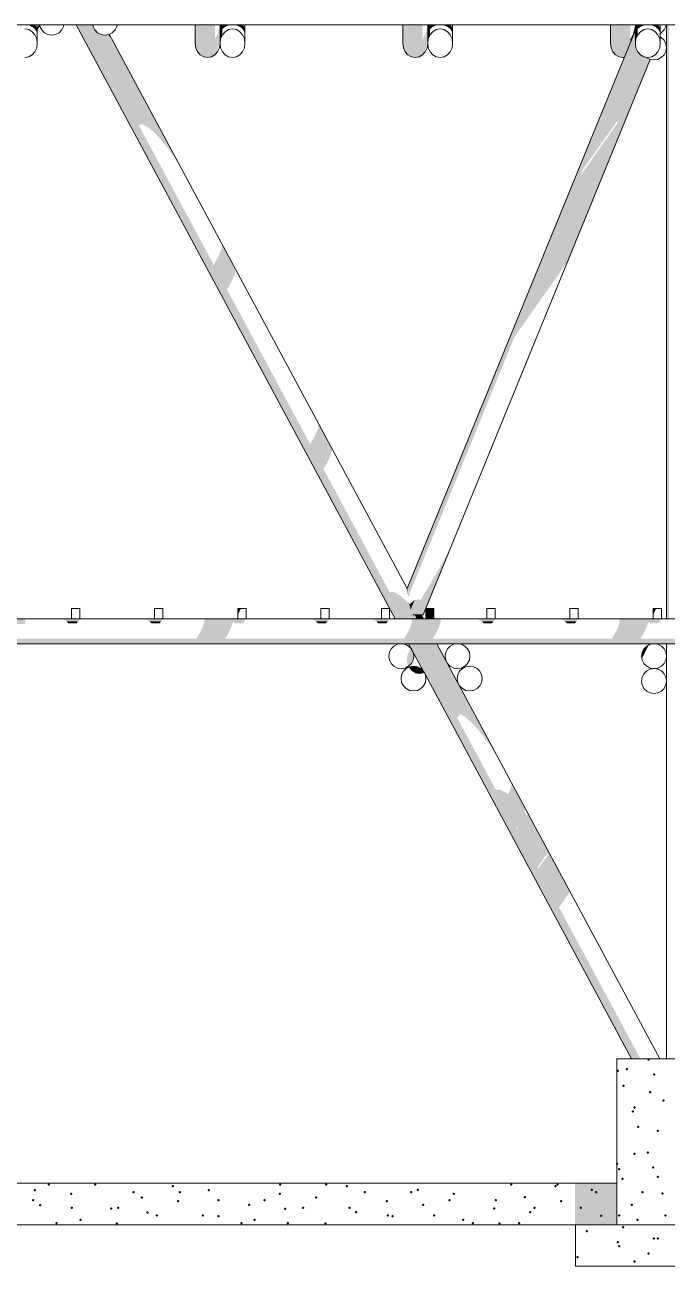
# Model space of a CAD drawing. Header units: millimetres. Extents: x -71878 to 121433, y -67383 to 83273.
# Drawn here: x 71840 to 74932, y -51575 to -45593 of the extents above; entities that cross this region are included whole.
import ezdxf

# ---------------------------------------------------------------- set-up
doc = ezdxf.new("R2010")
doc.units = ezdxf.units.MM
doc.header["$MEASUREMENT"] = 0
for name, color, linetype, lineweight in [('COLUMNAS_Pluma_Nº__1', 7, 'Continuous', 0), ('ENTIRADO_Pluma_Nº__21', 7, 'Continuous', 5), ('Losas_Pluma_Nº__1', 7, 'Continuous', 0), ('VIGAS DE CIMENTACION_Pluma_Nº__21', 7, 'Continuous', 5), ('Vigas_Pluma_Nº__21', 7, 'Continuous', 5)]:
    doc.layers.add(name, color=color, linetype=linetype, lineweight=lineweight)
for name, color, linetype, lineweight, true_color in [('COLUMNAS_Pluma_Nº__102', 7, 'Continuous', 40, 0x323232), ('COLUMNAS_Pluma_Nº__3', 7, 'Continuous', 0, 0x646464), ('ENTIRADO_Pluma_Nº__3', 7, 'Continuous', 0, 0x646464), ('Losas_Pluma_Nº__102', 7, 'Continuous', 40, 0x323232), ('VIGAS DE CIMENTACION_Pluma_Nº__102', 7, 'Continuous', 40, 0x323232), ('VIGAS DE CIMENTACION_Pluma_Nº__3', 7, 'Continuous', 0, 0x646464), ('Vigas_Pluma_Nº__3', 7, 'Continuous', 0, 0x646464)]:
    doc.layers.add(name, color=color, linetype=linetype, lineweight=lineweight, true_color=true_color)

msp = doc.modelspace()

# ---------------------------------------------------------------- hatches: boundary and pattern name
at = {"layer": 'COLUMNAS_Pluma_Nº__3', "linetype": 'Continuous', "lineweight": 0, "true_color": 0x191919}
for points in [[(72087.811, -45592.573), (72086.046, -45592.573), (73623.087, -48455.379), (73624.852, -48455.379)], [(72087.811, -45592.573), (73624.852, -48455.379), (73633.093, -48455.379), (72096.052, -45592.573)], [(72109.961, -45592.573), (72096.052, -45592.573), (73633.093, -48455.379), (73647.002, -48455.379)], [(72128.177, -45592.573), (72109.961, -45592.573), (73647.002, -48455.379), (73665.218, -48455.379)], [(72148.916, -45592.573), (72128.176, -45592.573), (72387.327, -46075.252), (72406.137, -46071.657)], [(72148.916, -45592.573), (72406.137, -46071.657), (72436.435, -46088.541), (72190.742, -45630.927), (72189.954, -45630.526), (72176.68, -45617.252), (72168.158, -45600.526), (72166.898, -45592.573)], [(72206.68, -45639.048), (72190.742, -45630.927), (72436.435, -46088.541), (72475.257, -46124.252), (72215.501, -45640.445)], [(72225.221, -45641.985), (72215.501, -45640.445), (72475.257, -46124.252), (72518.802, -46175.294), (72231.9, -45640.927)], [(72242.086, -45639.313), (72231.9, -45640.927), (72518.802, -46175.294), (72562.808, -46236.671), (72252.07, -45657.908), (72248.517, -45652.953), (72249.025, -45652.236)], [(72243.762, -45639.048), (72242.086, -45639.313), (72249.025, -45652.236), (72251.8, -45648.311), (72246.168, -45637.822)], [(74779.463, -45618.205), (73680.102, -48308.586), (73680.871, -48310.019), (73680.771, -48310.548), (74779.463, -45621.804)], [(74779.463, -45621.804), (73680.771, -48310.548), (73682.954, -48322.992), (73682.924, -48323.996), (74779.463, -45640.522)], [(73682.924, -48323.996), (73686.042, -48348.37), (74779.463, -45672.527), (74779.463, -45640.522)], [(74899.463, -45632.997), (74899.463, -45640.645), (74903.409, -45630.986)], [(74929.48, -45592.573), (74929.48, -48455.379), (74932.417, -48455.379), (74932.417, -45592.573)], [(74932.416, -45592.573), (74932.417, -48455.379), (74940.939, -48455.379), (74940.939, -45592.573)], [(72252.07, -45657.908), (72562.808, -46236.671), (72602.967, -46302.375), (72292.229, -45723.612)], [(74779.463, -45672.527), (74527.71, -46288.621), (74568.522, -46230.904), (74783.39, -45705.076), (74782.399, -45702.838), (74779.463, -45681.489)], [(74783.389, -45705.076), (74568.522, -46230.904), (74615.169, -46164.936), (74794.46, -45726.171), (74790.922, -45722.098)], [(74378.417, -46839.778), (74415.133, -46787.854), (74838.111, -45752.733), (74833.779, -45750.526), (74832.573, -45749.32), (74824.601, -45747.866), (74695.997, -46062.588), (74696.003, -46062.815), (74695.77, -46063.144)], [(74838.111, -45752.733), (74415.133, -46787.855), (74440.477, -46752.012), (74846.965, -45757.244)], [(74846.966, -45757.244), (74440.477, -46752.012), (74451.97, -46735.759), (74851.045, -45759.134), (74850.505, -45759.048)], [(74794.46, -45726.171), (74615.169, -46164.936), (74663.083, -46097.175), (74808.962, -45740.178), (74804.195, -45737.382)], [(74808.962, -45740.178), (74663.083, -46097.175), (74691.668, -46056.75), (74695.997, -46062.588), (74824.601, -45747.866), (74820.922, -45747.195)], [(74333.924, -46902.701), (74378.417, -46839.778), (74695.77, -46063.144), (74651.277, -46126.066)], [(74286.009, -46970.462), (74333.924, -46902.701), (74651.277, -46126.066), (74603.363, -46193.828)], [(74239.363, -47036.43), (74286.009, -46970.463), (74603.363, -46193.828), (74556.716, -46259.796)], [(74198.551, -47094.147), (74239.363, -47036.43), (74556.716, -46259.796), (74515.905, -46317.513)], [(72789.546, -46658.981), (72786.148, -46673.237), (72850.259, -46792.647), (72853.657, -46778.391)], [(72789.463, -46649.733), (72789.546, -46658.981), (72853.657, -46778.391), (72853.574, -46769.143)], [(72770.547, -46710.838), (72759.871, -46730.503), (72823.982, -46849.913), (72834.658, -46830.248)], [(72779.601, -46691.106), (72770.547, -46710.838), (72834.658, -46830.248), (72843.712, -46810.516)], [(72786.148, -46673.237), (72779.601, -46691.106), (72843.712, -46810.516), (72850.259, -46792.647)], [(72759.871, -46730.503), (72748.619, -46748.174), (72812.73, -46867.584), (72823.982, -46849.913)], [(73235.132, -47576.149), (73299.243, -47695.559), (73308.298, -47675.826), (73244.186, -47556.417)], [(73250.733, -47538.548), (73244.186, -47556.417), (73308.298, -47675.826), (73314.844, -47657.958)], [(73254.131, -47524.292), (73250.733, -47538.548), (73314.844, -47657.958), (73318.243, -47643.701)], [(73254.049, -47515.043), (73254.131, -47524.292), (73318.243, -47643.701), (73318.16, -47634.453)], [(73224.457, -47595.813), (73213.205, -47613.485), (73277.316, -47732.895), (73288.568, -47715.223)], [(73235.132, -47576.149), (73224.456, -47595.814), (73288.568, -47715.223), (73299.243, -47695.559)], [(73827.867, -48225.025), (73741.91, -48435.379), (73752.609, -48435.379), (73867.728, -48153.657)], [(73752.609, -48435.379), (73757.46, -48435.379), (73892.305, -48105.383), (73867.728, -48153.657)], [(73726.412, -48435.379), (73741.911, -48435.379), (73827.867, -48225.025), (73776.622, -48312.503)], [(73616.145, -48325.35), (73597.336, -48328.946), (73665.218, -48455.379), (73685.957, -48455.379)], [(73646.444, -48342.235), (73616.145, -48325.35), (73685.957, -48455.379), (73707.191, -48455.379)], [(73670.831, -48291.318), (73680.275, -48318.004), (73682.954, -48322.992), (73680.771, -48310.548), (73680.871, -48310.019)], [(73680.275, -48318.004), (73686.042, -48348.37), (73682.924, -48323.996), (73682.954, -48322.992)], [(73707.631, -48435.379), (73726.412, -48435.379), (73776.622, -48312.503), (73743.469, -48367.188), (73738.328, -48360.257)], [(73685.266, -48377.946), (73646.444, -48342.235), (73707.191, -48455.379), (73726.839, -48455.379), (73716.101, -48435.379), (73707.467, -48435.379), (73697.03, -48411.827), (73694.336, -48394.841)], [(73691.813, -48385.621), (73685.265, -48377.946), (73694.336, -48394.841)], [(73691.813, -48385.621), (73694.336, -48394.841), (73697.03, -48411.827), (73716.145, -48365.046)], [(73697.03, -48411.827), (73707.467, -48435.379), (73707.631, -48435.379), (73738.328, -48360.257), (73716.145, -48365.046)], [(73716.101, -48435.379), (73726.839, -48455.379), (73742.98, -48455.379), (73732.242, -48435.379)], [(73732.242, -48435.379), (73742.98, -48455.379), (73754.032, -48455.379), (73743.294, -48435.379)], [(73748.177, -48435.379), (73743.294, -48435.379), (73754.032, -48455.379), (73758.915, -48455.379)], [(73689.28, -48575.379), (73687.515, -48575.379), (73757.76, -48706.213), (73759.504, -48707.957), (73768.026, -48724.683), (73768.172, -48725.607), (74761.315, -50575.379), (74763.081, -50575.379)], [(73689.28, -48575.379), (74763.081, -50575.379), (74771.321, -50575.379), (73697.521, -48575.379)], [(73697.521, -48575.379), (74771.321, -50575.379), (74785.23, -50575.379), (73711.43, -48575.379)], [(73729.646, -48575.379), (73711.43, -48575.379), (74785.23, -50575.379), (74803.446, -50575.379)], [(73729.646, -48575.379), (73921.409, -48932.547), (73933.198, -48915.875), (73750.385, -48575.379)], [(73750.385, -48575.379), (73933.198, -48915.875), (73934.19, -48914.472), (73961.998, -48929.968), (73771.619, -48575.379)], [(73791.267, -48575.379), (73771.619, -48575.379), (73961.998, -48929.968), (74000.82, -48965.679)], [(73807.408, -48575.379), (73791.267, -48575.379), (74000.82, -48965.679), (74044.365, -49016.721)], [(73818.46, -48575.379), (73807.408, -48575.379), (74044.365, -49016.721), (74088.37, -49078.098)], [(73823.343, -48575.379), (73818.46, -48575.379), (74088.37, -49078.098), (74128.529, -49143.802)], [(74929.48, -48575.379), (74929.48, -50575.379), (74932.417, -50575.379), (74932.417, -48575.379)], [(74108.554, -49281.112), (74206.486, -49463.516), (74210.039, -49457.938), (74215.04, -49456.982), (74208.184, -49466.678), (74308.231, -49653.019), (74320.02, -49636.347), (74127.364, -49277.518)], [(74127.364, -49277.517), (74320.02, -49636.348), (74332.089, -49619.279), (74157.662, -49294.402)], [(74157.662, -49294.402), (74332.089, -49619.279), (74343.257, -49603.484), (74173.357, -49287.038), (74166.323, -49302.368)], [(74179.904, -49269.169), (74173.357, -49287.038), (74343.257, -49603.484), (74352.432, -49590.51)], [(74183.302, -49254.913), (74179.904, -49269.169), (74352.432, -49590.51), (74355.239, -49586.54), (74359.362, -49592.291), (74355.966, -49597.093), (74456.013, -49783.435), (74462.296, -49774.55), (74258.667, -49395.284), (74254.443, -49401.258), (74244.349, -49387.18), (74247.413, -49374.323)], [(74183.219, -49245.665), (74183.302, -49254.913), (74247.413, -49374.323), (74247.331, -49365.075)], [(74261.443, -49391.359), (74258.667, -49395.284), (74462.296, -49774.55), (74465.071, -49770.625)], [(74355.966, -49597.093), (74346.792, -49610.068), (74446.839, -49796.409), (74456.013, -49783.435)], [(74311.837, -49659.736), (74411.812, -49845.944), (74423.601, -49829.272), (74323.554, -49642.931), (74313.384, -49657.315)], [(74335.624, -49625.862), (74323.554, -49642.931), (74423.601, -49829.273), (74435.67, -49812.204)], [(74346.792, -49610.068), (74335.624, -49625.862), (74435.67, -49812.204), (74446.839, -49796.409)], [(74870.417, -50525.6), (74894.753, -50575.379), (74897.143, -50575.379)]]:
    msp.add_hatch(color=250, dxfattribs=at).paths.add_polyline_path(points)
at = {"layer": 'ENTIRADO_Pluma_Nº__3', "linetype": 'Continuous', "lineweight": 0, "true_color": 0x191919}
for points in [[(72864.499, -48405.379), (72864.499, -48436.437), (72880.145, -48405.379)], [(73769.719, -48405.379), (73769.719, -48455.379), (73809.719, -48455.379), (73809.719, -48405.379)], [(74864.499, -48405.379), (74864.499, -48436.437), (74880.145, -48405.379)]]:
    msp.add_hatch(color=250, dxfattribs=at).paths.add_polyline_path(points)
at = {"layer": 'VIGAS DE CIMENTACION_Pluma_Nº__3', "linetype": 'Continuous', "lineweight": 0, "true_color": 0x191919}
msp.add_hatch(color=250, dxfattribs=at).paths.add_polyline_path([(74689.48, -51175.379), (74489.48, -51175.379), (74489.48, -51375.379), (74689.48, -51375.379)])
at = {"layer": 'Vigas_Pluma_Nº__3', "linetype": 'Continuous', "lineweight": 0, "true_color": 0x191919}
for points in [[(71839.463, -45592.572), (71858.004, -45594.981), (71858.004, -45592.573)], [(71858.004, -45592.573), (71858.004, -45594.981), (71874.73, -45601.972), (71874.73, -45592.573)], [(71874.73, -45592.573), (71874.73, -45601.972), (71888.004, -45612.861), (71888.004, -45592.573)], [(71888.004, -45592.573), (71888.004, -45612.861), (71896.526, -45626.582), (71896.526, -45604.346), (71889.213, -45592.573)], [(71896.526, -45626.582), (71899.463, -45641.792), (71899.463, -45619.556), (71896.526, -45604.346)], [(72659.463, -45681.489), (72662.399, -45702.838), (72662.399, -45592.573), (72659.463, -45592.573)], [(72662.399, -45702.838), (72670.922, -45722.098), (72670.922, -45592.573), (72662.399, -45592.573)], [(72684.196, -45592.573), (72670.922, -45592.573), (72670.922, -45722.098), (72684.195, -45737.382)], [(72700.922, -45592.573), (72684.195, -45592.573), (72684.195, -45737.382), (72700.922, -45747.195)], [(72700.922, -45592.573), (72700.922, -45747.195), (72719.463, -45750.576), (72719.463, -45592.573)], [(72719.463, -45592.573), (72719.463, -45750.576), (72738.004, -45747.195), (72738.004, -45592.573)], [(72738.004, -45592.573), (72738.004, -45747.195), (72754.73, -45737.382), (72754.73, -45592.573)], [(72768.004, -45637.705), (72754.73, -45663.334), (72754.73, -45736.28), (72768.004, -45710.651)], [(72776.526, -45605.41), (72768.004, -45637.705), (72768.004, -45710.651), (72776.526, -45678.356)], [(72779.463, -45592.573), (72777.579, -45592.573), (72776.526, -45605.41), (72776.526, -45678.356), (72779.463, -45642.557)], [(72782.399, -45592.573), (72779.463, -45592.573), (72779.463, -45681.489), (72782.399, -45660.14)], [(72782.399, -45592.573), (72782.399, -45660.14), (72790.922, -45640.881), (72790.922, -45592.573)], [(72790.922, -45592.573), (72790.922, -45612.861), (72804.196, -45601.972), (72804.195, -45592.573)], [(72804.195, -45592.573), (72804.195, -45601.972), (72820.922, -45594.981), (72820.922, -45592.573)], [(72820.921, -45594.981), (72839.463, -45592.573), (72820.922, -45592.573)], [(72858.004, -45592.573), (72839.463, -45592.573), (72858.004, -45594.981)], [(72858.004, -45592.573), (72858.004, -45594.981), (72874.73, -45601.972), (72874.73, -45592.573)], [(72874.73, -45601.972), (72888.004, -45612.861), (72888.004, -45592.573), (72874.73, -45592.573)], [(72888.004, -45592.573), (72888.004, -45612.861), (72896.526, -45626.582), (72896.526, -45604.346), (72889.213, -45592.573)], [(72896.526, -45626.582), (72899.463, -45641.792), (72899.463, -45619.556), (72896.526, -45604.346)], [(73662.399, -45592.573), (73659.463, -45592.573), (73659.463, -45681.489), (73662.399, -45702.838)], [(73662.399, -45592.573), (73662.399, -45702.838), (73670.922, -45722.098), (73670.922, -45592.573)], [(73670.922, -45592.573), (73670.922, -45722.098), (73684.195, -45737.382), (73684.195, -45592.573)], [(73684.195, -45592.573), (73684.195, -45737.382), (73700.922, -45747.195), (73700.922, -45592.573)], [(73700.922, -45592.573), (73700.922, -45747.195), (73719.463, -45750.576), (73719.463, -45592.573)], [(73719.463, -45592.573), (73719.463, -45750.576), (73738.004, -45747.195), (73738.004, -45592.573)], [(73738.004, -45592.573), (73738.004, -45747.195), (73754.73, -45737.382), (73754.73, -45592.573)], [(73768.004, -45637.705), (73754.73, -45663.334), (73754.73, -45736.28), (73768.004, -45710.651)], [(73776.526, -45678.356), (73776.526, -45605.41), (73768.004, -45637.705), (73768.004, -45710.651)], [(73779.463, -45592.573), (73777.579, -45592.573), (73776.526, -45605.41), (73776.526, -45678.356), (73779.463, -45642.557)], [(73779.463, -45592.573), (73779.463, -45681.489), (73782.399, -45660.14), (73782.399, -45592.573)], [(73790.922, -45592.573), (73782.399, -45592.573), (73782.399, -45660.14), (73790.922, -45640.881)], [(73790.922, -45612.861), (73804.195, -45601.972), (73804.195, -45592.573), (73790.922, -45592.573)], [(73804.195, -45601.972), (73820.921, -45594.981), (73820.922, -45592.573), (73804.195, -45592.573)], [(73820.922, -45594.981), (73839.463, -45592.573), (73820.922, -45592.573)], [(73839.463, -45592.572), (73858.004, -45594.981), (73858.004, -45592.573)], [(73858.004, -45594.981), (73874.73, -45601.972), (73874.73, -45592.573), (73858.004, -45592.573)], [(73874.73, -45592.573), (73874.73, -45601.972), (73888.004, -45612.861), (73888.004, -45592.573)], [(73888.004, -45592.573), (73888.004, -45612.861), (73896.526, -45626.582), (73896.526, -45604.346), (73889.213, -45592.573)], [(73896.526, -45626.582), (73899.463, -45641.792), (73899.463, -45619.556), (73896.526, -45604.346)], [(74659.463, -45592.573), (74659.463, -45681.489), (74662.399, -45702.838), (74662.399, -45592.573)], [(74662.399, -45592.573), (74662.399, -45702.838), (74670.922, -45722.098), (74670.922, -45592.573)], [(74670.922, -45592.573), (74670.922, -45722.098), (74684.195, -45737.382), (74684.195, -45592.573)], [(74684.195, -45592.573), (74684.195, -45737.382), (74700.922, -45747.195), (74700.922, -45592.573)], [(74700.922, -45592.573), (74700.922, -45747.195), (74719.463, -45750.576), (74719.463, -45592.573)], [(74738.004, -45592.573), (74719.463, -45592.573), (74719.463, -45750.576), (74725.848, -45749.412), (74738.004, -45719.664)], [(74738.004, -45592.573), (74738.004, -45719.664), (74754.73, -45678.732), (74754.73, -45592.573)], [(74768.004, -45646.247), (74768.004, -45637.705), (74754.73, -45663.334), (74754.73, -45678.732)], [(74776.526, -45625.391), (74776.526, -45605.411), (74768.004, -45637.705), (74768.004, -45646.247)], [(74777.579, -45592.573), (74776.526, -45605.41), (74776.526, -45625.391), (74779.463, -45618.205), (74779.463, -45592.573)], [(74779.463, -45592.573), (74779.463, -45681.489), (74782.399, -45660.14), (74782.399, -45592.573)], [(74782.399, -45660.14), (74790.922, -45640.881), (74790.922, -45592.573), (74782.399, -45592.573)], [(74790.922, -45612.861), (74804.196, -45601.972), (74804.195, -45592.573), (74790.922, -45592.573)], [(74804.195, -45592.573), (74804.195, -45601.972), (74820.922, -45594.981), (74820.922, -45592.573)], [(74820.922, -45594.981), (74839.463, -45592.573), (74820.922, -45592.573)], [(74858.004, -45592.573), (74839.463, -45592.573), (74858.004, -45594.981)], [(74858.004, -45594.981), (74874.73, -45601.972), (74874.73, -45592.573), (74858.004, -45592.573)], [(74874.73, -45601.972), (74888.004, -45612.861), (74888.004, -45592.573), (74874.73, -45592.573)], [(74888.004, -45592.573), (74888.004, -45612.861), (74896.526, -45626.582), (74896.526, -45604.346), (74889.213, -45592.573)], [(74896.526, -45626.582), (74899.463, -45641.792), (74899.463, -45619.556), (74896.526, -45604.346)], [(71629.143, -48455.379), (71627.067, -48458.315), (71702.422, -48458.315), (71702.82, -48457.753), (71703.558, -48458.315), (71841.555, -48458.315), (71837.702, -48455.379)], [(71704.075, -48466.838), (71842.071, -48466.838), (71841.555, -48458.315), (71703.558, -48458.315)], [(72026, -48459.824), (72039.766, -48466.838), (72096.396, -48466.838), (72102.422, -48458.315), (72027.067, -48458.315)], [(72029.143, -48455.379), (72027.067, -48458.315), (72102.422, -48458.315), (72104.499, -48455.379)], [(72439.766, -48466.838), (72496.396, -48466.838), (72502.422, -48458.315), (72427.067, -48458.315), (72426, -48459.824)], [(72427.067, -48458.315), (72502.422, -48458.315), (72504.499, -48455.379), (72429.143, -48455.379)], [(72699.706, -48455.379), (72703.558, -48458.315), (72902.422, -48458.315), (72904.499, -48455.379)], [(72703.558, -48458.315), (72704.075, -48466.838), (72896.396, -48466.838), (72902.422, -48458.315)], [(73226, -48459.824), (73239.766, -48466.838), (73296.396, -48466.838), (73302.422, -48458.315), (73227.067, -48458.315)], [(73227.067, -48458.315), (73302.422, -48458.315), (73304.499, -48455.379), (73229.143, -48455.379)], [(73531.509, -48466.838), (73588.139, -48466.838), (73594.165, -48458.315), (73518.81, -48458.315), (73517.743, -48459.824)], [(73520.887, -48455.379), (73518.81, -48458.315), (73594.165, -48458.315), (73596.242, -48455.379)], [(73703.558, -48458.315), (73841.555, -48458.315), (73837.703, -48455.379), (73699.706, -48455.379)], [(73703.558, -48458.315), (73704.075, -48466.838), (73842.071, -48466.838), (73841.555, -48458.315)], [(74026, -48459.824), (74039.766, -48466.838), (74096.396, -48466.838), (74102.422, -48458.315), (74027.067, -48458.315)], [(74029.143, -48455.379), (74027.067, -48458.315), (74102.422, -48458.315), (74104.499, -48455.379)], [(74426, -48459.824), (74439.766, -48466.838), (74496.396, -48466.838), (74502.422, -48458.315), (74427.067, -48458.315)], [(74429.143, -48455.379), (74427.067, -48458.315), (74502.422, -48458.315), (74504.499, -48455.379)], [(74699.706, -48455.379), (74703.558, -48458.315), (74902.422, -48458.315), (74904.499, -48455.379)], [(74704.075, -48466.838), (74896.396, -48466.838), (74902.422, -48458.315), (74703.558, -48458.315)], [(71704.075, -48466.838), (71701.205, -48480.112), (71839.201, -48480.112), (71842.071, -48466.838)], [(72096.396, -48466.838), (72039.766, -48466.838), (72049.507, -48476.579), (72089.508, -48476.579)], [(72449.508, -48476.579), (72489.507, -48476.58), (72496.396, -48466.838), (72439.766, -48466.838)], [(72686.734, -48515.379), (72676.549, -48533.92), (72814.545, -48533.92), (72824.73, -48515.379)], [(72695.23, -48496.838), (72686.734, -48515.379), (72824.73, -48515.379), (72833.226, -48496.838)], [(72701.205, -48480.112), (72695.23, -48496.838), (72833.226, -48496.838), (72839.202, -48480.112)], [(72704.075, -48466.838), (72701.205, -48480.112), (72839.202, -48480.112), (72841.661, -48468.734), (72849.507, -48476.58), (72889.508, -48476.579), (72896.396, -48466.838)], [(73296.396, -48466.838), (73239.766, -48466.838), (73249.508, -48476.579), (73289.508, -48476.58)], [(73588.139, -48466.838), (73531.509, -48466.838), (73541.251, -48476.58), (73581.251, -48476.579)], [(73686.734, -48515.379), (73676.549, -48533.92), (73814.546, -48533.92), (73824.73, -48515.379)], [(73695.23, -48496.838), (73686.734, -48515.379), (73824.73, -48515.379), (73833.226, -48496.838)], [(73701.205, -48480.112), (73695.23, -48496.838), (73833.226, -48496.838), (73839.202, -48480.112)], [(73701.205, -48480.112), (73839.201, -48480.112), (73842.071, -48466.838), (73704.075, -48466.838)], [(74049.507, -48476.58), (74089.508, -48476.579), (74096.396, -48466.838), (74039.766, -48466.838)], [(74496.396, -48466.838), (74439.766, -48466.838), (74449.508, -48476.579), (74489.507, -48476.58)], [(74686.734, -48515.379), (74676.549, -48533.92), (74814.545, -48533.92), (74824.73, -48515.379)], [(74695.23, -48496.838), (74686.734, -48515.379), (74824.73, -48515.379), (74833.226, -48496.838)], [(74701.205, -48480.112), (74695.23, -48496.838), (74833.226, -48496.838), (74839.202, -48480.112)], [(74701.205, -48480.112), (74839.202, -48480.112), (74841.662, -48468.734), (74849.507, -48476.58), (74889.507, -48476.58), (74896.396, -48466.838), (74704.075, -48466.838)], [(81617.322, -48550.646), (68296.715, -48550.646), (68296.715, -48563.92), (81617.322, -48563.92)], [(81617.322, -48563.92), (68296.715, -48563.92), (68296.715, -48572.442), (81617.322, -48572.442)], [(68296.715, -48572.442), (68296.715, -48575.379), (81617.322, -48575.379), (81617.322, -48572.442)], [(72676.549, -48533.92), (72665.672, -48550.645), (72803.669, -48550.646), (72814.545, -48533.92)], [(73676.549, -48533.92), (73665.672, -48550.646), (73803.668, -48550.647), (73814.545, -48533.92)], [(74676.549, -48533.92), (74665.672, -48550.647), (74803.669, -48550.646), (74814.545, -48533.92)], [(73682.069, -48630.455), (73679.133, -48651.804), (73682.069, -48673.154), (73686.96, -48684.205), (73687.52, -48683.92), (73700.794, -48670.646), (73709.316, -48653.92), (73712.253, -48635.379), (73709.316, -48616.838), (73700.794, -48600.112), (73697.723, -48597.04), (73690.591, -48611.196)], [(74809.48, -48635.379), (74811.136, -48645.838), (74843.154, -48582.282), (74834.213, -48586.838), (74820.939, -48600.112), (74812.417, -48616.838)], [(73692.421, -48686.16), (73688.67, -48688.072), (73690.591, -48692.413), (73703.865, -48707.697), (73720.591, -48717.51), (73739.133, -48720.892), (73757.674, -48717.51), (73762.83, -48714.485), (73759.504, -48707.957), (73746.23, -48694.683), (73729.504, -48686.16), (73710.962, -48683.224)]]:
    msp.add_hatch(color=250, dxfattribs=at).paths.add_polyline_path(points)

# ---------------------------------------------------------------- linework, layer by layer
at = {"layer": 'COLUMNAS_Pluma_Nº__1', "linetype": 'Continuous'}
for p, q in [((73623.087, -48455.379), (72086.046, -45592.573)), ((73680.872, -48310.021), (72246.168, -45637.822)), ((73680.102, -48308.586), (74779.463, -45618.205)), ((74899.463, -45640.645), (74903.409, -45630.986)), ((74929.48, -45592.573), (74929.48, -48455.379)), ((73757.46, -48435.379), (74851.045, -45759.134)), ((73707.412, -48435.379), (73707.631, -48435.379)), ((73707.631, -48435.379), (73726.412, -48435.379)), ((73726.412, -48435.379), (73741.91, -48435.379)), ((73741.91, -48435.379), (73752.609, -48435.379)), ((73758.915, -48455.379), (73748.177, -48435.379)), ((73752.609, -48435.379), (73757.46, -48435.379)), ((73757.76, -48706.213), (73687.515, -48575.379)), ((74897.143, -50575.379), (73823.343, -48575.379)), ((74929.48, -48575.379), (74929.48, -50575.379)), ((74761.315, -50575.379), (73768.172, -48725.607)), ((74689.48, -50575.379), (74689.48, -51375.379)), ((75289.48, -50575.379), (74689.48, -50575.379))]:
    msp.add_line(p, q, dxfattribs=at)
at = {"layer": 'COLUMNAS_Pluma_Nº__102', "linetype": 'Continuous'}
for p in [(74843.337, -50579.513), (74695.335, -50633.381), (74738.874, -50625.379), (74869.672, -50651.869), (74721.67, -50705.738), (74850.243, -50736.748), (74915.161, -50776.849), (74767.159, -50830.717), (74775.997, -50810.994), (74793.495, -50903.073), (74887.366, -50922.364), (74838.983, -51028.052), (74690.982, -51081.92), (74775.997, -51033.733), (74701.751, -51107.979), (74865.319, -51100.409), (74887.366, -51145.102), (74717.317, -51154.277), (74813.12, -51219.349), (74910.808, -51225.388), (74701.751, -51330.718), (74762.806, -51279.256), (74924.49, -51330.718), (74789.142, -51351.612)]:
    msp.add_point(p, dxfattribs=at)
at = {"layer": 'ENTIRADO_Pluma_Nº__21', "linetype": 'Continuous'}
for p, q in [((67358.909, -45592.573), (82620.051, -45592.573)), ((72064.499, -48405.379), (72064.499, -48455.379)), ((72104.499, -48405.379), (72064.499, -48405.379)), ((72064.499, -48455.379), (72104.499, -48455.379)), ((72104.499, -48455.379), (72104.499, -48405.379)), ((72464.499, -48405.379), (72464.499, -48455.379)), ((72504.499, -48405.379), (72464.499, -48405.379)), ((72464.499, -48455.379), (72504.499, -48455.379)), ((72504.499, -48455.379), (72504.499, -48405.379)), ((72864.499, -48405.379), (72864.499, -48455.379)), ((72904.499, -48405.379), (72864.499, -48405.379)), ((72864.499, -48455.379), (72904.499, -48455.379)), ((72904.499, -48455.379), (72904.499, -48405.379)), ((73264.499, -48405.379), (73264.499, -48455.379)), ((73304.499, -48405.379), (73264.499, -48405.379)), ((73264.499, -48455.379), (73304.499, -48455.379)), ((73304.499, -48455.379), (73304.499, -48405.379)), ((73556.242, -48405.379), (73556.242, -48455.379)), ((73596.242, -48405.379), (73556.242, -48405.379)), ((73556.242, -48455.379), (73596.242, -48455.379)), ((73596.242, -48455.379), (73596.242, -48405.379)), ((73769.719, -48405.379), (73769.719, -48455.379)), ((73809.719, -48405.379), (73769.719, -48405.379)), ((73769.719, -48455.379), (73809.719, -48455.379)), ((73809.719, -48455.379), (73809.719, -48405.379)), ((74064.499, -48405.379), (74064.499, -48455.379)), ((74104.499, -48405.379), (74064.499, -48405.379)), ((74064.499, -48455.379), (74104.499, -48455.379)), ((74104.499, -48455.379), (74104.499, -48405.379)), ((74464.499, -48405.379), (74464.499, -48455.379)), ((74504.499, -48405.379), (74464.499, -48405.379)), ((74464.499, -48455.379), (74504.499, -48455.379)), ((74504.499, -48455.379), (74504.499, -48405.379)), ((74864.499, -48405.379), (74864.499, -48455.379)), ((74904.499, -48405.379), (74864.499, -48405.379)), ((74864.499, -48455.379), (74904.499, -48455.379)), ((74904.499, -48455.379), (74904.499, -48405.379))]:
    msp.add_line(p, q, dxfattribs=at)
at = {"layer": 'Losas_Pluma_Nº__1', "linetype": 'Continuous'}
for p, q in [((74491.632, -51375.379), (74491.632, -51575.379)), ((75487.328, -51375.379), (74491.632, -51375.379)), ((75487.328, -51575.379), (74491.632, -51575.379))]:
    msp.add_line(p, q, dxfattribs=at)
at = {"layer": 'Losas_Pluma_Nº__102', "linetype": 'Continuous'}
for p in [(74720.543, -51387.879), (74546.206, -51406.367), (74868.544, -51441.747), (74887.366, -51442.087), (74694.207, -51460.235), (74701.751, -51479.21), (74500.717, -51531.346), (74775.997, -51553.456), (74842.209, -51514.104)]:
    msp.add_point(p, dxfattribs=at)
at = {"layer": 'VIGAS DE CIMENTACION_Pluma_Nº__102', "linetype": 'Continuous'}
for p in [(71887.658, -51208.337), (71954.641, -51182.225), (72177.38, -51182.225), (72551.488, -51190.2), (72725.826, -51208.688), (73068.334, -51182.225), (73291.073, -51182.225), (73389.656, -51190.551), (73731.148, -51207.794), (74182.027, -51182.225), (74394.979, -51189.657), (74404.766, -51182.225), (74569.316, -51208.145), (74569.316, -51208.145), (71880.395, -51256.472), (72061.995, -51226.826), (72362.995, -51219.349), (72403.487, -51244.068), (72577.824, -51262.557), (72585.734, -51219.349), (72771.349, -51256.472), (72994.088, -51256.472), (73067.317, -51225.931), (73241.655, -51244.419), (73476.688, -51219.349), (73583.146, -51261.662), (73699.427, -51219.349), (73885.043, -51256.472), (73905.485, -51226.282), (74107.781, -51256.472), (74246.977, -51243.525), (74421.314, -51262.013), (74590.382, -51219.349), (74590.382, -51219.349), (71913.993, -51280.694), (72066.01, -51293.595), (72255.485, -51297.937), (72288.749, -51293.595), (72429.822, -51316.425), (72474.365, -51330.718), (72697.103, -51330.718), (72919.316, -51279.799), (73093.653, -51298.288), (73179.704, -51293.595), (73402.442, -51293.595), (73435.145, -51315.53), (73588.058, -51330.718), (73757.484, -51280.15), (73810.796, -51330.718), (74098.975, -51297.393), (74273.313, -51315.881), (74293.397, -51293.595), (74516.135, -51293.595), (74516.135, -51293.595), (71991.764, -51367.841), (72107.484, -51351.805), (72281.821, -51370.293), (72771.314, -51333.668), (72882.719, -51367.841), (72945.651, -51352.156), (73105.457, -51367.841), (73287.143, -51369.398), (73609.482, -51334.018), (73950.974, -51351.261), (73996.412, -51367.841), (74125.311, -51369.749), (74219.151, -51367.841), (74614.804, -51333.124), (74614.804, -51333.124)]:
    msp.add_point(p, dxfattribs=at)
at = {"layer": 'VIGAS DE CIMENTACION_Pluma_Nº__21', "linetype": 'Continuous'}
for p, q in [((74689.48, -51175.379), (69796.459, -51175.379)), ((74491.632, -51375.379), (69996.459, -51375.379))]:
    msp.add_line(p, q, dxfattribs=at)
at = {"layer": 'Vigas_Pluma_Nº__21', "linetype": 'Continuous'}
for p, q in [((71839.463, -45612.402), (71858.004, -45615.783)), ((71858.004, -45615.783), (71874.73, -45625.596)), ((71874.73, -45625.596), (71888.004, -45640.881)), ((71888.004, -45640.881), (71896.526, -45660.14)), ((71899.463, -45681.489), (71899.463, -45592.573)), ((71899.463, -45613.749), (71906.2, -45600.526)), ((71906.2, -45600.526), (71907.46, -45592.573)), ((71912.073, -45600.526), (71910.814, -45592.573)), ((71920.596, -45617.252), (71912.073, -45600.526)), ((71933.87, -45630.526), (71920.596, -45617.252)), ((71950.596, -45639.048), (71933.87, -45630.526)), ((71969.137, -45641.985), (71950.596, -45639.048)), ((71987.678, -45639.048), (71969.137, -45641.985)), ((72004.404, -45630.526), (71987.678, -45639.048)), ((72017.678, -45617.252), (72004.404, -45630.526)), ((72026.2, -45600.526), (72017.678, -45617.252)), ((72027.46, -45592.573), (72026.2, -45600.526)), ((72168.158, -45600.526), (72166.898, -45592.573)), ((72176.68, -45617.252), (72168.158, -45600.526)), ((72189.954, -45630.526), (72176.68, -45617.252)), ((72206.68, -45639.048), (72189.954, -45630.526)), ((72225.221, -45641.985), (72206.68, -45639.048)), ((72243.762, -45639.048), (72225.221, -45641.985)), ((72260.488, -45630.526), (72243.762, -45639.048)), ((72273.762, -45617.252), (72260.488, -45630.526)), ((72282.284, -45600.526), (72273.762, -45617.252)), ((72283.544, -45592.573), (72282.284, -45600.526)), ((72659.463, -45592.573), (72659.463, -45681.489)), ((72779.463, -45681.489), (72779.463, -45592.573)), ((72782.399, -45660.14), (72790.922, -45640.881)), ((72790.922, -45640.881), (72804.195, -45625.596)), ((72804.195, -45625.596), (72820.922, -45615.783)), ((72820.922, -45615.783), (72839.463, -45612.402)), ((72839.463, -45612.402), (72858.004, -45615.783)), ((72858.004, -45615.783), (72874.73, -45625.596)), ((72874.73, -45625.596), (72888.004, -45640.881)), ((72888.004, -45640.881), (72896.526, -45660.14)), ((72899.463, -45681.489), (72899.463, -45592.573)), ((73659.463, -45592.573), (73659.463, -45681.489)), ((73779.463, -45681.489), (73779.463, -45592.573)), ((73782.399, -45660.14), (73790.922, -45640.881)), ((73790.922, -45640.881), (73804.195, -45625.596)), ((73804.195, -45625.596), (73820.922, -45615.783)), ((73820.922, -45615.783), (73839.463, -45612.402)), ((73839.463, -45612.402), (73858.004, -45615.783)), ((73858.004, -45615.783), (73874.73, -45625.596)), ((73874.73, -45625.596), (73888.004, -45640.881)), ((73888.004, -45640.881), (73896.526, -45660.14)), ((73899.463, -45681.489), (73899.463, -45592.573)), ((74659.463, -45681.489), (74659.463, -45592.573)), ((74779.463, -45681.489), (74779.463, -45592.573)), ((74782.399, -45660.14), (74790.922, -45640.881)), ((74790.922, -45640.881), (74804.195, -45625.596)), ((74804.195, -45625.596), (74820.922, -45615.783)), ((74820.922, -45615.783), (74839.463, -45612.402)), ((74839.463, -45612.402), (74858.004, -45615.783)), ((74858.004, -45615.783), (74874.73, -45625.596)), ((74874.73, -45625.596), (74888.004, -45640.881)), ((74888.004, -45640.881), (74896.526, -45660.14)), ((74899.463, -45681.489), (74899.463, -45592.573)), ((74899.463, -45632.997), (74904.313, -45630.526)), ((74904.313, -45630.526), (74917.587, -45617.252)), ((74917.587, -45617.252), (74926.11, -45600.526)), ((74926.11, -45600.526), (74927.369, -45592.573)), ((71896.526, -45702.838), (71888.004, -45722.098)), ((71896.526, -45660.14), (71899.463, -45681.489)), ((71899.463, -45681.489), (71896.526, -45702.838)), ((72662.399, -45702.838), (72659.463, -45681.489)), ((72670.922, -45722.098), (72662.399, -45702.838)), ((72776.526, -45702.838), (72768.004, -45722.098)), ((72779.463, -45681.489), (72776.526, -45702.838)), ((72779.463, -45681.489), (72782.399, -45660.14)), ((72782.399, -45702.838), (72779.463, -45681.489)), ((72790.922, -45722.098), (72782.399, -45702.838)), ((72896.526, -45702.838), (72888.004, -45722.098)), ((72896.526, -45660.14), (72899.463, -45681.489)), ((72899.463, -45681.489), (72896.526, -45702.838)), ((73662.399, -45702.838), (73659.463, -45681.489)), ((73670.922, -45722.098), (73662.399, -45702.838)), ((73776.526, -45702.838), (73768.004, -45722.098)), ((73779.463, -45681.489), (73776.526, -45702.838)), ((73779.463, -45681.489), (73782.399, -45660.14)), ((73782.399, -45702.838), (73779.463, -45681.489)), ((73790.922, -45722.098), (73782.399, -45702.838)), ((73896.526, -45702.838), (73888.004, -45722.098)), ((73896.526, -45660.14), (73899.463, -45681.489)), ((73899.463, -45681.489), (73896.526, -45702.838)), ((74659.463, -45681.489), (74662.399, -45702.838)), ((74662.399, -45702.838), (74670.922, -45722.098)), ((74779.463, -45681.489), (74782.399, -45660.14)), ((74782.399, -45702.838), (74779.463, -45681.489)), ((74790.922, -45722.098), (74782.399, -45702.838)), ((74896.526, -45702.838), (74888.004, -45722.098)), ((74896.526, -45660.14), (74899.463, -45681.489)), ((74899.463, -45681.489), (74896.526, -45702.838)), ((74904.313, -45653.444), (74899.463, -45650.972)), ((74917.587, -45666.718), (74904.313, -45653.444)), ((74926.11, -45683.444), (74917.587, -45666.718)), ((74929.046, -45701.985), (74926.11, -45683.444)), ((74926.11, -45720.526), (74929.046, -45701.985)), ((71858.004, -45747.195), (71839.463, -45750.576)), ((71874.73, -45737.382), (71858.004, -45747.195)), ((71888.004, -45722.098), (71874.73, -45737.382)), ((72684.195, -45737.382), (72670.922, -45722.098)), ((72700.922, -45747.195), (72684.195, -45737.382)), ((72719.463, -45750.576), (72700.922, -45747.195)), ((72738.004, -45747.195), (72719.463, -45750.576)), ((72754.73, -45737.382), (72738.004, -45747.195)), ((72768.004, -45722.098), (72754.73, -45737.382)), ((72804.195, -45737.382), (72790.922, -45722.098)), ((72820.922, -45747.195), (72804.195, -45737.382)), ((72839.463, -45750.576), (72820.922, -45747.195)), ((72858.004, -45747.195), (72839.463, -45750.576)), ((72874.73, -45737.382), (72858.004, -45747.195)), ((72888.004, -45722.098), (72874.73, -45737.382)), ((73684.195, -45737.382), (73670.922, -45722.098)), ((73700.922, -45747.195), (73684.195, -45737.382)), ((73719.463, -45750.576), (73700.922, -45747.195)), ((73738.004, -45747.195), (73719.463, -45750.576)), ((73754.73, -45737.382), (73738.004, -45747.195)), ((73768.004, -45722.098), (73754.73, -45737.382)), ((73804.195, -45737.382), (73790.922, -45722.098)), ((73820.922, -45747.195), (73804.195, -45737.382)), ((73839.463, -45750.576), (73820.922, -45747.195)), ((73858.004, -45747.195), (73839.463, -45750.576)), ((73874.73, -45737.382), (73858.004, -45747.195)), ((73888.004, -45722.098), (73874.73, -45737.382)), ((74670.922, -45722.098), (74684.195, -45737.382)), ((74684.195, -45737.382), (74700.922, -45747.195)), ((74700.922, -45747.195), (74719.463, -45750.576)), ((74719.463, -45750.576), (74725.848, -45749.412)), ((74804.195, -45737.382), (74790.922, -45722.098)), ((74820.922, -45747.195), (74804.195, -45737.382)), ((74839.463, -45750.576), (74820.922, -45747.195)), ((74832.573, -45749.32), (74833.779, -45750.526)), ((74833.779, -45750.526), (74850.505, -45759.048)), ((74858.004, -45747.195), (74839.463, -45750.576)), ((74850.505, -45759.048), (74869.046, -45761.985)), ((74874.73, -45737.382), (74858.004, -45747.195)), ((74869.046, -45761.985), (74887.587, -45759.048)), ((74888.004, -45722.098), (74874.73, -45737.382)), ((74887.587, -45759.048), (74904.313, -45750.526)), ((74904.313, -45750.526), (74917.587, -45737.252)), ((74917.587, -45737.252), (74926.11, -45720.526)), ((71704.499, -48455.379), (72064.499, -48455.379)), ((72104.499, -48455.379), (72464.499, -48455.379)), ((72504.499, -48455.379), (72864.499, -48455.379)), ((72904.499, -48455.379), (73264.499, -48455.379)), ((73304.499, -48455.379), (73556.242, -48455.379)), ((73596.242, -48455.379), (73769.719, -48455.379)), ((73809.719, -48455.379), (74064.499, -48455.379)), ((74104.499, -48455.379), (74464.499, -48455.379)), ((74504.499, -48455.379), (74864.499, -48455.379)), ((74904.499, -48455.379), (75264.499, -48455.379)), ((68296.715, -48575.379), (81617.322, -48575.379)), ((73633.712, -48578.315), (73616.986, -48586.838)), ((73652.253, -48575.379), (73633.712, -48578.315)), ((73670.794, -48578.315), (73652.253, -48575.379)), ((73687.52, -48586.838), (73670.794, -48578.315)), ((73904.492, -48578.315), (73887.766, -48586.838)), ((73923.033, -48575.379), (73904.492, -48578.315)), ((73941.574, -48578.315), (73923.033, -48575.379)), ((73958.3, -48586.838), (73941.574, -48578.315)), ((74834.213, -48586.838), (74850.939, -48578.315)), ((74850.939, -48578.315), (74869.48, -48575.379)), ((74869.48, -48575.379), (74888.021, -48578.315)), ((74888.021, -48578.315), (74904.747, -48586.838)), ((73595.19, -48616.838), (73592.253, -48635.379)), ((73592.253, -48635.379), (73595.19, -48653.92)), ((73603.712, -48600.112), (73595.19, -48616.838)), ((73616.986, -48586.838), (73603.712, -48600.112)), ((73700.794, -48600.112), (73687.52, -48586.838)), ((73709.316, -48616.838), (73700.794, -48600.112)), ((73712.253, -48635.379), (73709.316, -48616.838)), ((73709.316, -48653.92), (73712.253, -48635.379)), ((73865.969, -48616.838), (73863.033, -48635.379)), ((73863.033, -48635.379), (73865.969, -48653.92)), ((73874.492, -48600.112), (73865.969, -48616.838)), ((73887.766, -48586.838), (73874.492, -48600.112)), ((73971.574, -48600.112), (73958.3, -48586.838)), ((73980.096, -48616.838), (73971.574, -48600.112)), ((73983.033, -48635.379), (73980.096, -48616.838)), ((73980.096, -48653.92), (73983.033, -48635.379)), ((74809.48, -48635.379), (74812.417, -48616.838)), ((74812.417, -48653.92), (74809.48, -48635.379)), ((74812.417, -48616.838), (74820.939, -48600.112)), ((74820.939, -48600.112), (74834.213, -48586.838)), ((74904.747, -48586.838), (74918.021, -48600.112)), ((74918.021, -48600.112), (74926.543, -48616.838)), ((74926.543, -48616.838), (74929.48, -48635.379)), ((74929.48, -48635.379), (74926.543, -48653.92)), ((73595.19, -48653.92), (73603.712, -48670.646)), ((73603.712, -48670.646), (73616.986, -48683.92)), ((73616.986, -48683.92), (73633.712, -48692.442)), ((73633.712, -48692.442), (73652.253, -48695.379)), ((73652.253, -48695.379), (73670.794, -48692.442)), ((73662.421, -48707.957), (73675.695, -48694.683)), ((73670.794, -48692.442), (73687.52, -48683.92)), ((73675.695, -48694.683), (73692.421, -48686.16)), ((73687.52, -48683.92), (73700.794, -48670.646)), ((73692.421, -48686.16), (73710.962, -48683.224)), ((73700.794, -48670.646), (73709.316, -48653.92)), ((73710.962, -48683.224), (73729.504, -48686.16)), ((73729.504, -48686.16), (73746.23, -48694.683)), ((73746.23, -48694.683), (73759.504, -48707.957)), ((73865.969, -48653.92), (73874.492, -48670.646)), ((73874.492, -48670.646), (73887.766, -48683.92)), ((73887.766, -48683.92), (73904.492, -48692.442)), ((73904.492, -48692.442), (73923.033, -48695.379)), ((73923.033, -48695.379), (73941.574, -48692.442)), ((73933.261, -48707.957), (73946.535, -48694.683)), ((73941.574, -48692.442), (73958.3, -48683.92)), ((73946.535, -48694.683), (73963.261, -48686.16)), ((73958.3, -48683.92), (73971.574, -48670.646)), ((73963.261, -48686.16), (73981.802, -48683.224)), ((73971.574, -48670.646), (73980.096, -48653.92)), ((73981.802, -48683.224), (74000.344, -48686.16)), ((74000.344, -48686.16), (74017.07, -48694.683)), ((74017.07, -48694.683), (74030.344, -48707.957)), ((74820.939, -48670.646), (74812.417, -48653.92)), ((74834.213, -48683.92), (74820.939, -48670.646)), ((74850.939, -48692.442), (74834.213, -48683.92)), ((74834.213, -48706.838), (74850.939, -48698.315)), ((74869.48, -48695.379), (74850.939, -48692.442)), ((74850.939, -48698.315), (74869.48, -48695.379)), ((74888.021, -48692.442), (74869.48, -48695.379)), ((74869.48, -48695.379), (74888.021, -48698.315)), ((74904.747, -48683.92), (74888.021, -48692.442)), ((74888.021, -48698.315), (74904.747, -48706.838)), ((74918.021, -48670.646), (74904.747, -48683.92)), ((74926.543, -48653.92), (74918.021, -48670.646)), ((73650.962, -48743.224), (73653.899, -48724.683)), ((73653.899, -48761.765), (73650.962, -48743.224)), ((73653.899, -48724.683), (73662.421, -48707.957)), ((73759.504, -48707.957), (73768.026, -48724.683)), ((73768.026, -48724.683), (73770.962, -48743.224)), ((73770.962, -48743.224), (73768.026, -48761.765)), ((73921.802, -48743.224), (73924.739, -48724.683)), ((73924.739, -48761.765), (73921.802, -48743.224)), ((73924.739, -48724.683), (73933.261, -48707.957)), ((74030.344, -48707.957), (74038.866, -48724.683)), ((74038.866, -48724.683), (74041.802, -48743.224)), ((74041.802, -48743.224), (74038.866, -48761.765)), ((74809.48, -48755.379), (74812.417, -48736.838)), ((74812.417, -48773.92), (74809.48, -48755.379)), ((74812.417, -48736.838), (74820.939, -48720.112)), ((74820.939, -48720.112), (74834.213, -48706.838)), ((74904.747, -48706.838), (74918.021, -48720.112)), ((74918.021, -48720.112), (74926.543, -48736.838)), ((74926.543, -48736.838), (74929.48, -48755.379)), ((74929.48, -48755.379), (74926.543, -48773.92)), ((73662.421, -48778.491), (73653.899, -48761.765)), ((73675.695, -48791.765), (73662.421, -48778.491)), ((73692.421, -48800.287), (73675.695, -48791.765)), ((73710.962, -48803.224), (73692.421, -48800.287)), ((73729.504, -48800.287), (73710.962, -48803.224)), ((73746.23, -48791.765), (73729.504, -48800.287)), ((73759.504, -48778.491), (73746.23, -48791.765)), ((73768.026, -48761.765), (73759.504, -48778.491)), ((73933.261, -48778.491), (73924.739, -48761.765)), ((73946.535, -48791.765), (73933.261, -48778.491)), ((73963.261, -48800.287), (73946.535, -48791.765)), ((73981.802, -48803.224), (73963.261, -48800.287)), ((74000.344, -48800.287), (73981.802, -48803.224)), ((74017.07, -48791.765), (74000.344, -48800.287)), ((74030.344, -48778.491), (74017.07, -48791.765)), ((74038.866, -48761.765), (74030.344, -48778.491)), ((74820.939, -48790.646), (74812.417, -48773.92)), ((74834.213, -48803.92), (74820.939, -48790.646)), ((74850.939, -48812.442), (74834.213, -48803.92)), ((74869.48, -48815.379), (74850.939, -48812.442)), ((74888.021, -48812.442), (74869.48, -48815.379)), ((74904.747, -48803.92), (74888.021, -48812.442)), ((74918.021, -48790.646), (74904.747, -48803.92)), ((74926.543, -48773.92), (74918.021, -48790.646))]:
    msp.add_line(p, q, dxfattribs=at)

doc.saveas('drawing.dxf')
